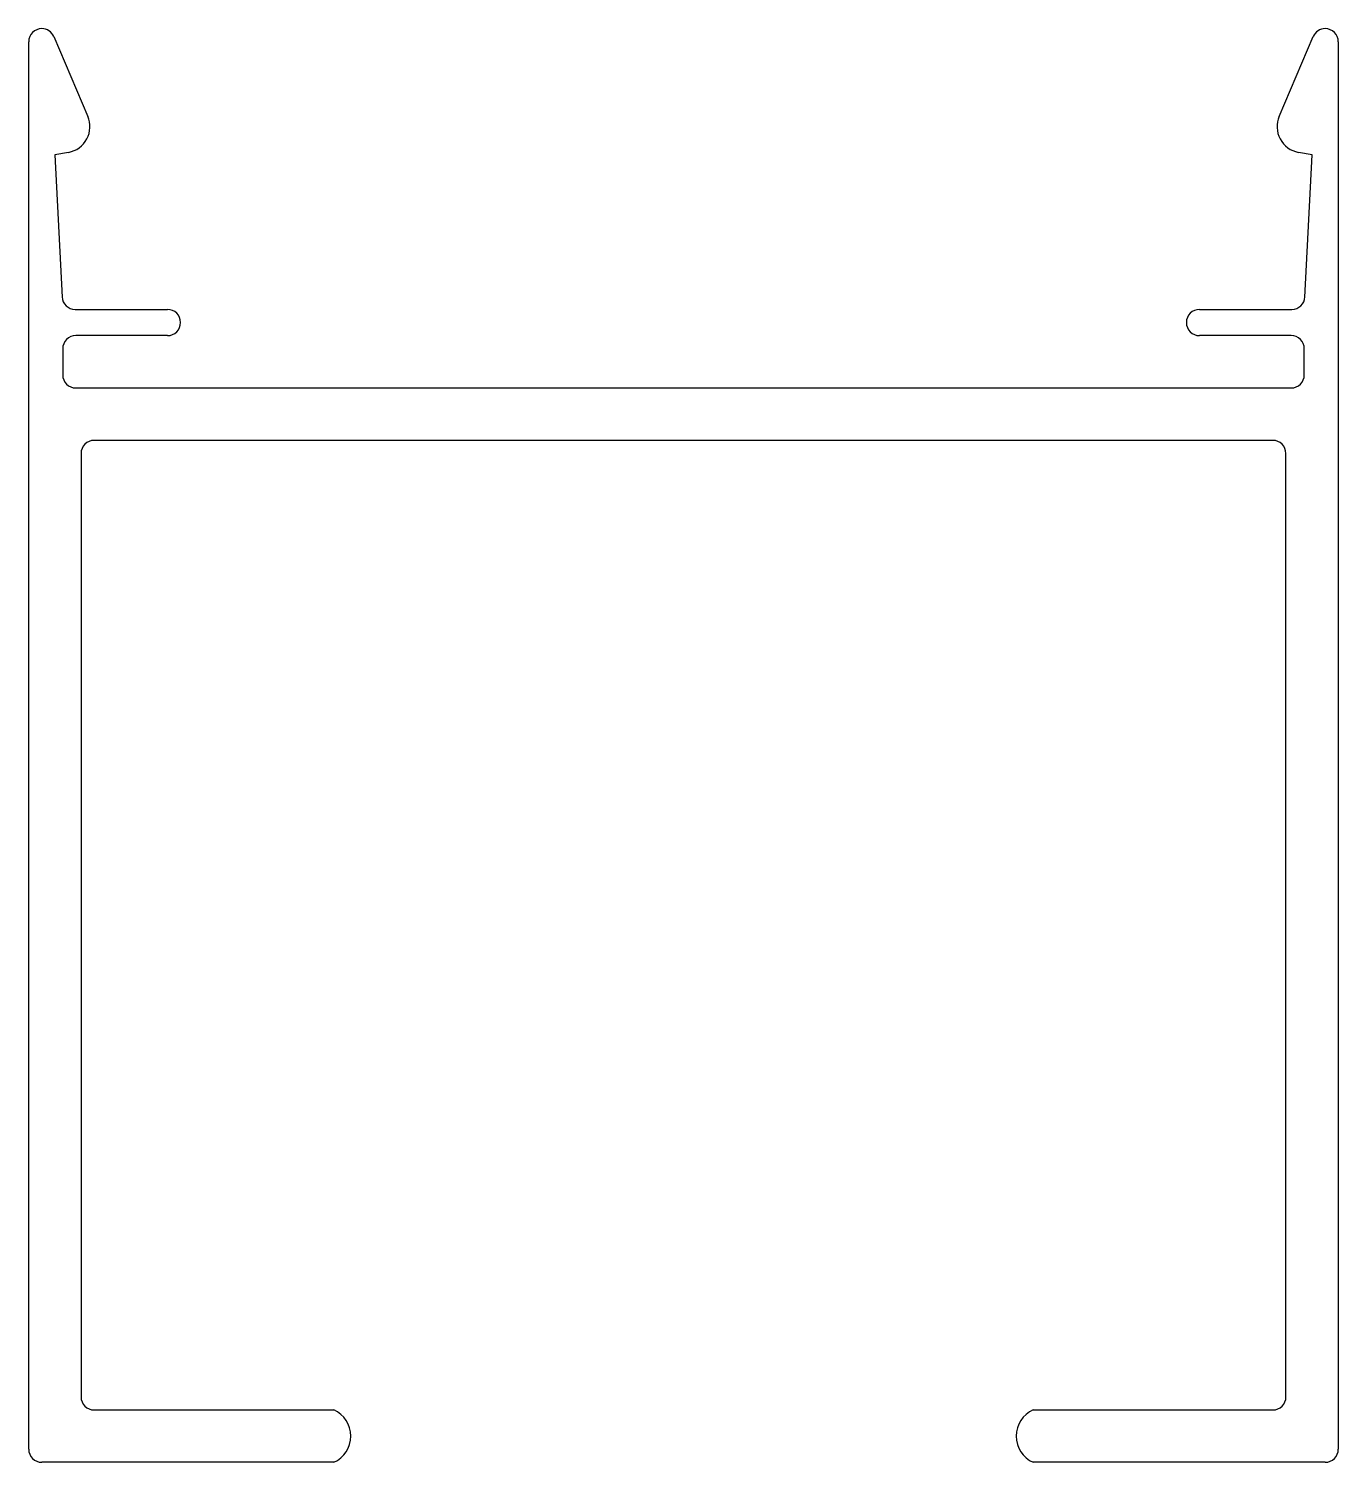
# Model space of a CAD drawing. Extents: x -15.3 to 34.7, y -16.6 to 38.2.
import ezdxf

# ---------------------------------------------------------------- set-up
doc = ezdxf.new("R2010")
doc.units = 0
doc.header["$MEASUREMENT"] = 0
doc.layers.get('0').update_dxf_attribs({"linetype": 'CONTINUOUS'})

msp = doc.modelspace()

# ---------------------------------------------------------------- linework, layer by layer
for p, q in [((-14.351, 37.875), (-13.051, 34.831)), ((32.43, 34.831), (33.729, 37.875)), ((-15.311, -16.062), (-15.311, 37.679)), ((34.689, 37.679), (34.689, -16.062)), ((-13.789, 33.455), (-14.311, 33.359)), ((33.689, 33.359), (33.167, 33.455)), ((-14.311, 33.359), (-14.035, 27.933)), ((33.413, 27.933), (33.689, 33.359)), ((-13.536, 27.459), (-10.011, 27.459)), ((29.389, 27.459), (32.914, 27.459)), ((-10.011, 26.459), (-13.511, 26.459)), ((32.889, 26.459), (29.389, 26.459)), ((-14.011, 25.959), (-14.011, 24.959)), ((33.389, 24.959), (33.389, 25.959)), ((-13.511, 24.459), (32.889, 24.459)), ((32.189, 22.459), (-12.811, 22.459)), ((-13.311, 21.959), (-13.311, -14.062)), ((32.689, -14.062), (32.689, 21.959)), ((-12.811, -14.562), (-3.661, -14.562)), ((23.039, -14.562), (32.189, -14.562)), ((-3.661, -16.562), (-14.811, -16.562)), ((34.189, -16.562), (23.039, -16.562))]:
    msp.add_line(p, q)
for centre, radius, start, end in [((-14.811, 37.679), 0.5, 90, 180), ((-14.811, 37.679), 0.5, 23.1256, 90), ((34.189, 37.679), 0.5, 90, 156.8744), ((34.189, 37.679), 0.5, 0, 90), ((-13.971, 34.439), 1, 280.4952, 23.1256), ((33.349, 34.439), 1, 156.8744, 259.5048), ((-13.536, 27.959), 0.5, 182.9089, 270), ((32.914, 27.959), 0.5, 270, 357.089), ((-10.011, 26.959), 0.5, 270, 90), ((29.389, 26.959), 0.5, 90, 270), ((-13.511, 25.959), 0.5, 90, 180.0001), ((32.889, 25.959), 0.5, 0, 90), ((-13.511, 24.959), 0.5, 180.0001, 270), ((32.889, 24.959), 0.5, 270, 360), ((-12.811, 21.959), 0.5, 90.0001, 180.0001), ((32.189, 21.959), 0.5, 0.0001, 90.0001), ((-12.811, -14.062), 0.5, 180.0001, 270), ((32.189, -14.062), 0.5, 270, 0.0001), ((-4.105, -15.562), 1.094, 293.9521, 66.0494), ((23.483, -15.562), 1.094, 113.9524, 246.0476), ((-14.811, -16.062), 0.5, 180, 270), ((34.189, -16.062), 0.5, 270, 0)]:
    msp.add_arc(centre, radius, start, end)

doc.saveas('drawing.dxf')
